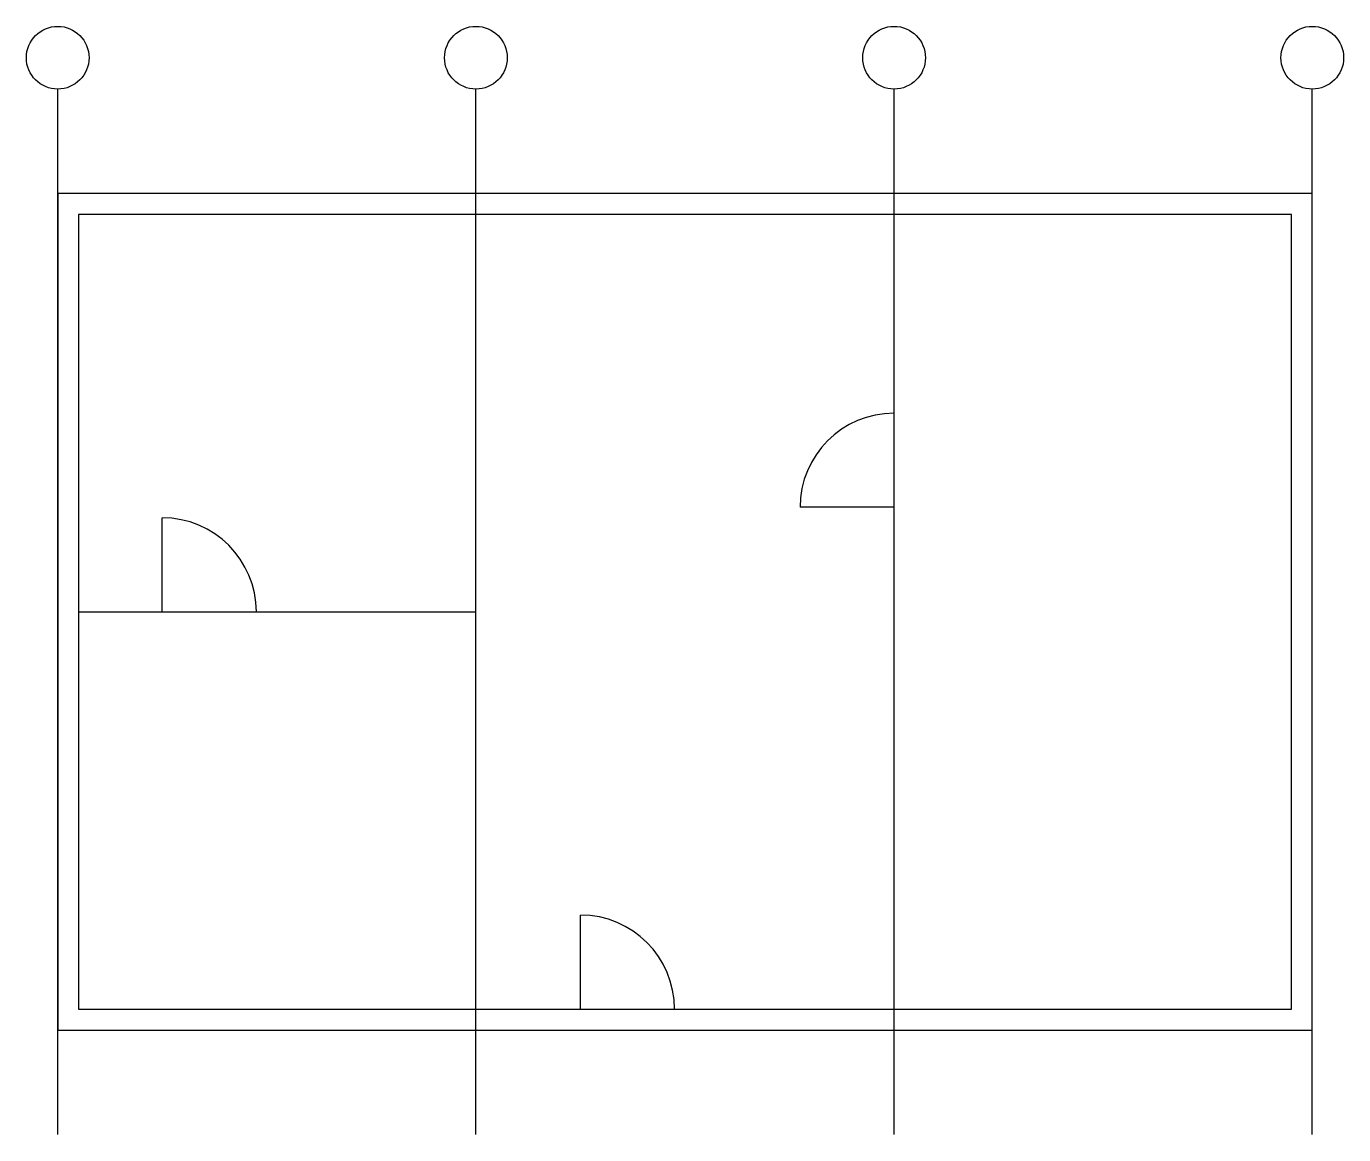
# Model space of a CAD drawing. Header units: millimetres. Extents: x -300000 to 12300000, y -1000000 to 9600000.
import ezdxf

# ---------------------------------------------------------------- set-up
doc = ezdxf.new("R2010")
doc.units = ezdxf.units.MM
for name, color, linetype in [('BLOCK__ARCHTICK', 7, 'CONTINUOUS'), ('BLOCK__CLOSEDBLANK', 7, 'CONTINUOUS'), ('Shape', 7, 'CONTINUOUS'), ('Shape001', 7, 'CONTINUOUS'), ('Shape002', 7, 'CONTINUOUS'), ('Shape003', 7, 'CONTINUOUS'), ('Shape004', 7, 'CONTINUOUS'), ('Shape005', 7, 'CONTINUOUS'), ('Shape006', 7, 'CONTINUOUS'), ('Shape007', 7, 'CONTINUOUS'), ('Shape008', 7, 'CONTINUOUS'), ('Shape009', 7, 'CONTINUOUS'), ('Shape010', 7, 'CONTINUOUS'), ('Shape011', 7, 'CONTINUOUS'), ('Shape012', 7, 'CONTINUOUS'), ('Shape013', 7, 'CONTINUOUS'), ('Shape014', 7, 'CONTINUOUS'), ('Shape015', 7, 'CONTINUOUS'), ('Shape016', 7, 'CONTINUOUS'), ('Shape017', 7, 'CONTINUOUS'), ('Shape018', 7, 'CONTINUOUS'), ('Shape019', 7, 'CONTINUOUS'), ('Shape020', 7, 'CONTINUOUS'), ('Shape021', 7, 'CONTINUOUS'), ('Shape022', 7, 'CONTINUOUS'), ('Shape023', 7, 'CONTINUOUS'), ('Shape024', 7, 'CONTINUOUS'), ('Shape025', 7, 'CONTINUOUS'), ('Shape026', 7, 'CONTINUOUS'), ('Shape027', 7, 'CONTINUOUS'), ('Shape028', 7, 'CONTINUOUS'), ('Shape029', 7, 'CONTINUOUS'), ('Shape030', 7, 'CONTINUOUS'), ('Shape031', 7, 'CONTINUOUS'), ('Shape032', 7, 'CONTINUOUS')]:
    doc.layers.add(name, color=color, linetype=linetype)

msp = doc.modelspace()

# ---------------------------------------------------------------- linework, layer by layer
at = {"layer": 'BLOCK__ARCHTICK'}
msp.add_line((-500, -500), (500, 500), dxfattribs=at)
at = {"layer": 'BLOCK__CLOSEDBLANK'}
for p, q in [((-1000, 164), (0, 0)), ((-1000, -164), (-1000, 164)), ((0, 0), (-1000, -164))]:
    msp.add_line(p, q, dxfattribs=at)
at = {"layer": 'Shape'}
msp.add_line((-500, -500), (500, 500), dxfattribs=at)
at = {"layer": 'Shape001'}
for p, q in [((-1000, 164), (0, 0)), ((-1000, -164), (-1000, 164)), ((0, 0), (-1000, -164))]:
    msp.add_line(p, q, dxfattribs=at)
at = {"layer": 'Shape002'}
msp.add_line((0, 0), (12000000, 0), dxfattribs=at)
at = {"layer": 'Shape003'}
msp.add_line((12000000, 0), (12000000, 8000000), dxfattribs=at)
at = {"layer": 'Shape004'}
msp.add_line((12000000, 8000000), (0, 8000000), dxfattribs=at)
at = {"layer": 'Shape005'}
msp.add_line((0, 8000000), (0, 0), dxfattribs=at)
at = {"layer": 'Shape006'}
msp.add_line((200000, 200000), (11800000, 200000), dxfattribs=at)
at = {"layer": 'Shape007'}
msp.add_line((11800000, 200000), (11800000, 7800000), dxfattribs=at)
at = {"layer": 'Shape008'}
msp.add_line((11800000, 7800000), (200000, 7800000), dxfattribs=at)
at = {"layer": 'Shape009'}
msp.add_line((200000, 7800000), (200000, 200000), dxfattribs=at)
at = {"layer": 'Shape010'}
msp.add_line((4000000, 200000), (4000000, 7800000), dxfattribs=at)
at = {"layer": 'Shape011'}
msp.add_line((8000000, 200000), (8000000, 7800000), dxfattribs=at)
at = {"layer": 'Shape012'}
msp.add_line((200000, 4000000), (4000000, 4000000), dxfattribs=at)
at = {"layer": 'Shape013'}
msp.add_arc((1000000, 4000000), 900000, 0, 90, dxfattribs=at)
at = {"layer": 'Shape014'}
msp.add_line((1000000, 4000000), (1000000, 4900000), dxfattribs=at)
at = {"layer": 'Shape015'}
msp.add_arc((5000000, 200000), 900000, 0, 90, dxfattribs=at)
at = {"layer": 'Shape016'}
msp.add_line((5000000, 200000), (5000000, 1100000), dxfattribs=at)
at = {"layer": 'Shape017'}
msp.add_arc((8000000, 5000000), 900000, 90, 180, dxfattribs=at)
at = {"layer": 'Shape018'}
msp.add_line((8000000, 5000000), (7100000, 5000000), dxfattribs=at)
at = {"layer": 'Shape019'}
msp.add_line((1500000, 0), (2700000, 0), dxfattribs=at)
at = {"layer": 'Shape020'}
msp.add_line((1500000, 200000), (2700000, 200000), dxfattribs=at)
at = {"layer": 'Shape021'}
msp.add_line((6000000, 0), (7200000, 0), dxfattribs=at)
at = {"layer": 'Shape022'}
msp.add_line((6000000, 200000), (7200000, 200000), dxfattribs=at)
at = {"layer": 'Shape023'}
msp.add_line((9500000, 0), (10700000, 0), dxfattribs=at)
at = {"layer": 'Shape024'}
msp.add_line((9500000, 200000), (10700000, 200000), dxfattribs=at)
at = {"layer": 'Shape025'}
msp.add_line((0, -1000000), (0, 9000000), dxfattribs=at)
at = {"layer": 'Shape026'}
msp.add_circle((0, 9300000), 300000, dxfattribs=at)
at = {"layer": 'Shape027'}
msp.add_line((4000000, -1000000), (4000000, 9000000), dxfattribs=at)
at = {"layer": 'Shape028'}
msp.add_circle((4000000, 9300000), 300000, dxfattribs=at)
at = {"layer": 'Shape029'}
msp.add_line((8000000, -1000000), (8000000, 9000000), dxfattribs=at)
at = {"layer": 'Shape030'}
msp.add_circle((8000000, 9300000), 300000, dxfattribs=at)
at = {"layer": 'Shape031'}
msp.add_line((12000000, -1000000), (12000000, 9000000), dxfattribs=at)
at = {"layer": 'Shape032'}
msp.add_circle((12000000, 9300000), 300000, dxfattribs=at)

doc.saveas('drawing.dxf')
